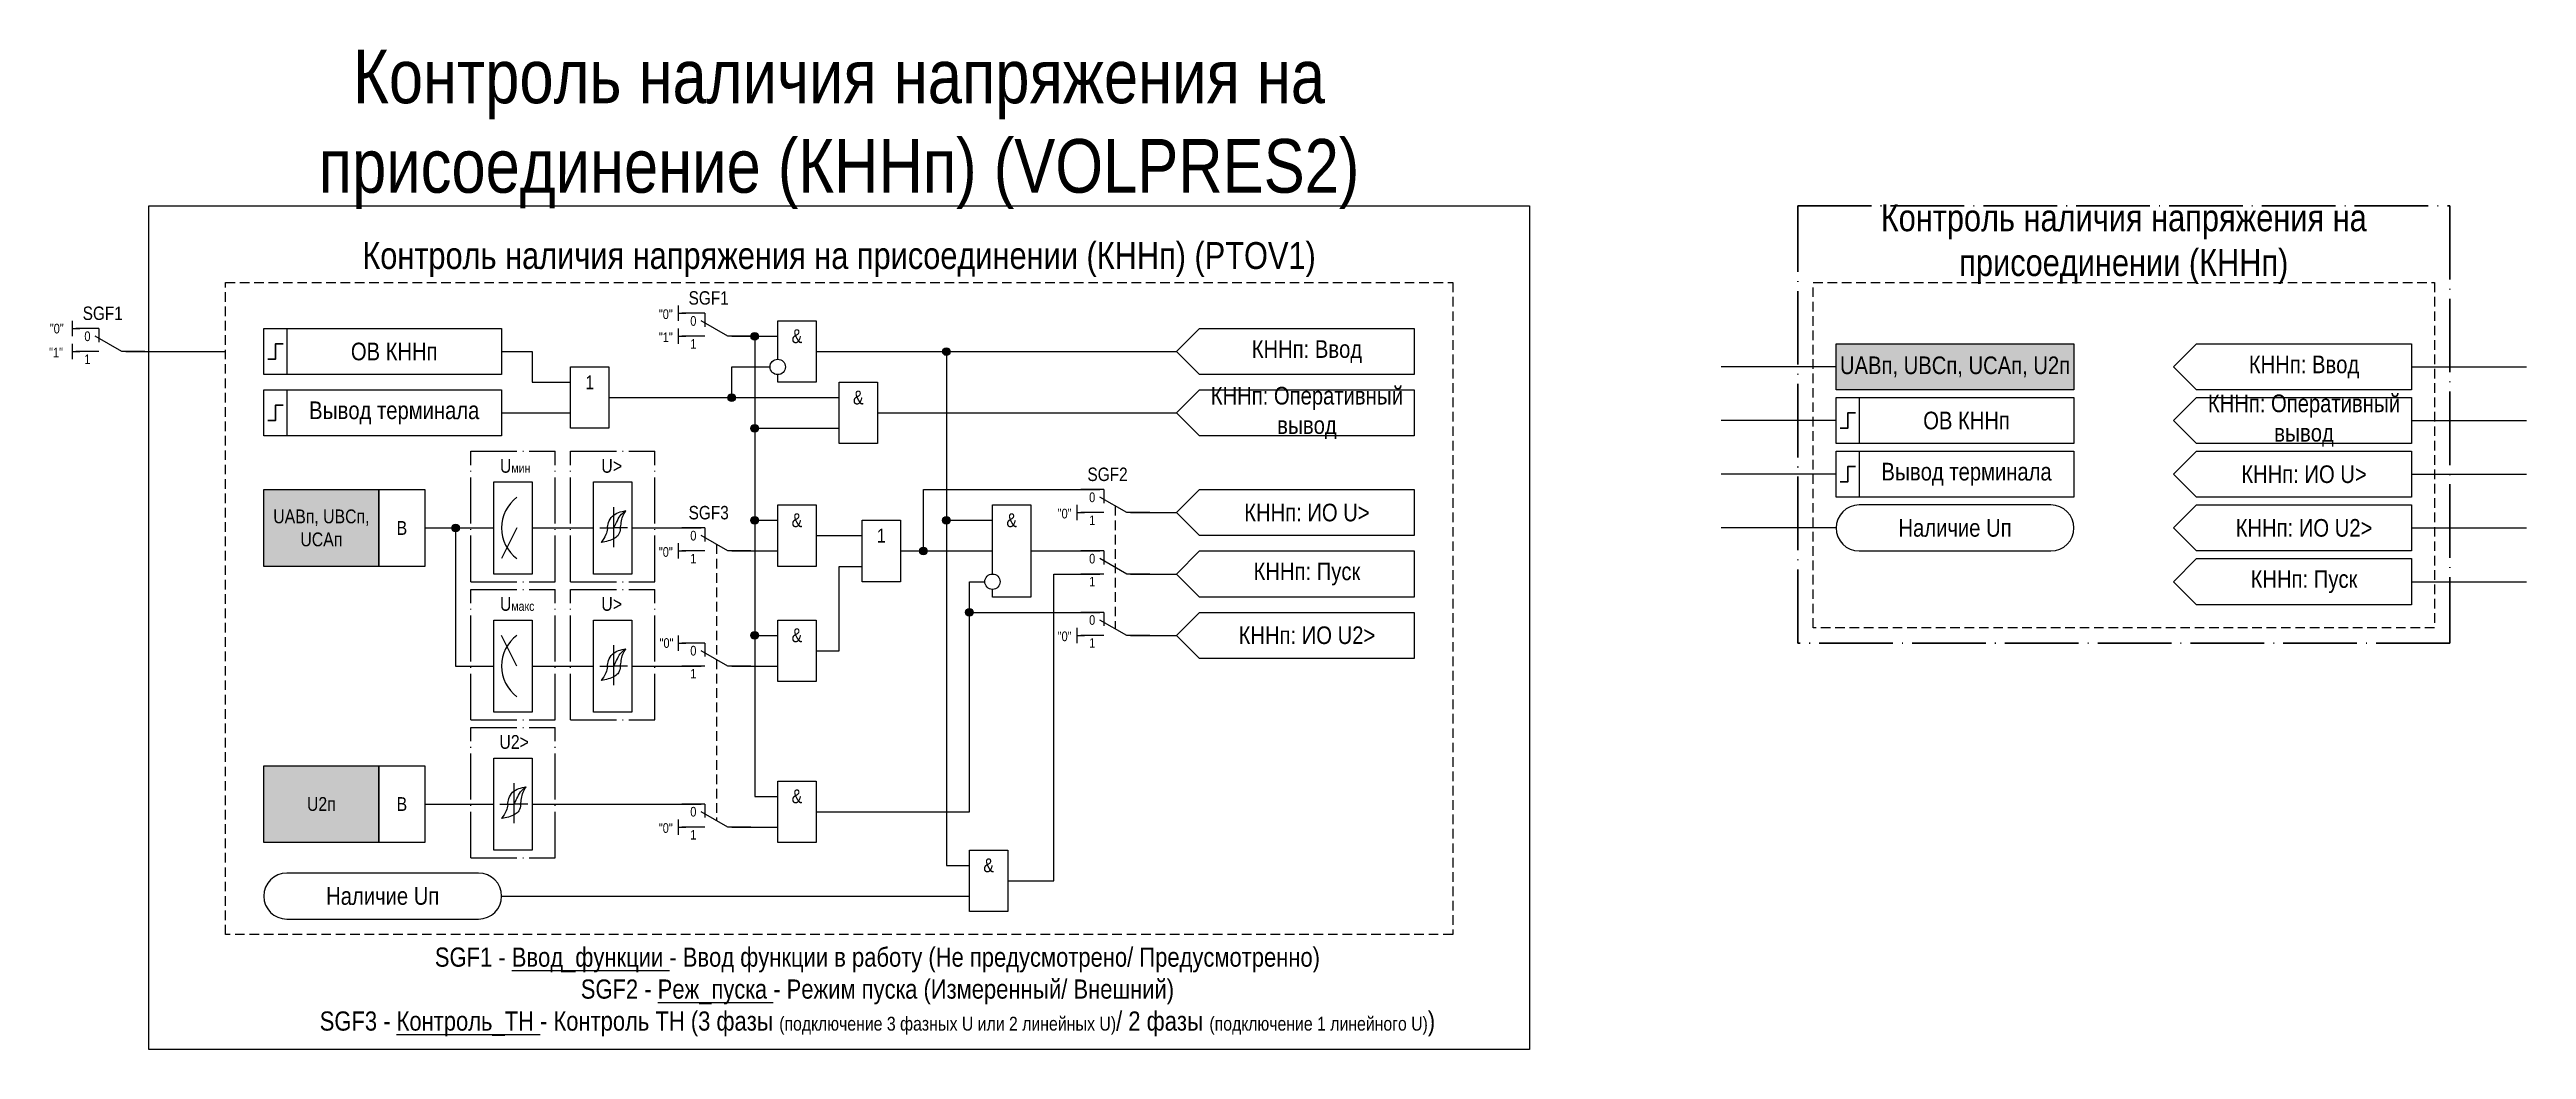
# Model space of a CAD drawing. Header units: millimetres. Extents: x -13 to 310, y 0 to 130.
import ezdxf
from ezdxf.enums import TextEntityAlignment as Align

# ---------------------------------------------------------------- set-up
doc = ezdxf.new("R2010")
doc.units = ezdxf.units.MM
doc.linetypes.add('ACAD_ISO04W100', pattern=[30, 24, -3, 0, -3])
doc.linetypes.add('штриховая2', pattern=[0.375, 0.25, -0.125])
doc.layers.add('TEXT', color=7, linetype='Continuous', lineweight=25)
doc.layers.add('Основная', color=7, linetype='Continuous')
doc.styles.add('1.8_Gost_RD', font='ARIALN.TTF', dxfattribs={"height": 1.8})
doc.styles.add('2.5_Gost_RD', font='ARIALN.TTF', dxfattribs={"height": 2.5})
doc.styles.add('3.5_Gost_RD', font='ARIALN.TTF', dxfattribs={"height": 3.5})
doc.styles.add('Вывод', font='ARIALN.TTF', dxfattribs={"height": 2.5})
doc.styles.add('Компонент', font='ARIALN.TTF', dxfattribs={"height": 3.5})

# ---------------------------------------------------------------- blocks, each defined once
blk = doc.blocks.new('*U90')
at = {"layer": 'Основная', "linetype": 'ACAD_ISO04W100', "ltscale": 0.25}
for p, q in [((0, 0), (11, 0)), ((0, -17), (0, 0)), ((11, -17), (11, 0)), ((0, -17), (11, -17))]:
    blk.add_line(p, q, dxfattribs=at)
at = {"layer": 'Основная', "style": 'Компонент'}
blk.add_attdef('ОУ', text='', height=3.5, dxfattribs=at).set_placement((11, 0), align=Align.MIDDLE_CENTER)
blk = doc.blocks.new('*U70')
at = {"layer": 'Основная', "linetype": 'ACAD_ISO04W100', "ltscale": 0.25}
for p, q in [((0, 0), (11, 0)), ((0, -17), (0, 0)), ((11, -17), (11, 0)), ((0, -17), (11, -17))]:
    blk.add_line(p, q, dxfattribs=at)
at = {"layer": 'Основная', "style": 'Компонент'}
blk.add_attdef('ОУ', text='', height=3.5, dxfattribs=at).set_placement((11, 0), align=Align.MIDDLE_CENTER)
blk = doc.blocks.new('*U79')
at = {"layer": 'Основная', "color": 0}
blk.add_line((0, 0), (7, 4), dxfattribs=at)
at = {"layer": 'Основная', "ltscale": 0.35}
blk.add_line((6, 6), (6, 2.5), dxfattribs=at)
blk = doc.blocks.new('*U91')
at = {"layer": 'Основная', "color": 0}
for p, q in [((-3, 6), (-9, 6)), ((-3, 0), (-9, 0)), ((9, 0), (3, 0))]:
    blk.add_line(p, q, dxfattribs=at)
at = {"layer": 'Основная', "ltscale": 0.25, "xscale": -1}
blk.add_blockref('*U79', (3, 0), dxfattribs=at)
at = {"layer": 'Основная'}
for tag, height, style, p in [('В1', 2.5, 'Вывод', (-13, 6)), ('ОУ', 3.5, 'Компонент', (-2, 10)), ('В2', 2.5, 'Вывод', (-6, 4)), ('В3', 2.5, 'Вывод', (-6, -2))]:
    blk.add_attdef(tag, text='', height=height, dxfattribs=dict(at, style=style)).set_placement(p, align=Align.MIDDLE_CENTER)
blk = doc.blocks.new('Точка')
at = {"ltscale": 100}
h = blk.add_hatch(color=256, dxfattribs=at)
h.dxf.hatch_style = 1
edge = h.paths.add_edge_path()
edge.add_arc((0, 0), 0.5, 0, 360)
blk.add_circle((0, 0), 0.5, dxfattribs=at)
blk = doc.blocks.new('*U92')
at = {"layer": 'Основная', "color": 0}
for p, q in [((-3, 6), (-9, 6)), ((-3, 0), (-9, 0)), ((9, 0), (3, 0))]:
    blk.add_line(p, q, dxfattribs=at)
at = {"layer": 'Основная', "ltscale": 0.25, "xscale": -1}
blk.add_blockref('*U79', (3, 0), dxfattribs=at)
at = {"layer": 'Основная'}
for tag, height, style, p in [('В1', 2.5, 'Вывод', (-13, 6)), ('ОУ', 3.5, 'Компонент', (-2, 10)), ('В2', 2.5, 'Вывод', (-6, 4)), ('В3', 2.5, 'Вывод', (-6, -2))]:
    blk.add_attdef(tag, text='', height=height, dxfattribs=dict(at, style=style)).set_placement(p, align=Align.MIDDLE_CENTER)
blk = doc.blocks.new('*U93')
at = {"layer": 'Основная', "color": 0}
for p, q in [((-3, 6), (-9, 6)), ((-3, 0), (-9, 0)), ((9, 0), (3, 0))]:
    blk.add_line(p, q, dxfattribs=at)
at = {"layer": 'Основная', "ltscale": 0.25, "xscale": -1}
blk.add_blockref('*U79', (3, 0), dxfattribs=at)
at = {"layer": 'Основная'}
for tag, height, style, p in [('В1', 2.5, 'Вывод', (-13, 6)), ('ОУ', 3.5, 'Компонент', (-2, 10)), ('В2', 2.5, 'Вывод', (-6, 4)), ('В3', 2.5, 'Вывод', (-6, -2))]:
    blk.add_attdef(tag, text='', height=height, dxfattribs=dict(at, style=style)).set_placement(p, align=Align.MIDDLE_CENTER)
blk = doc.blocks.new('*U81')
at = {"layer": 'Основная', "color": 0}
for p, q in [((-3, 6), (-9, 6)), ((-3, 0), (-9, 0)), ((9, 0), (3, 0))]:
    blk.add_line(p, q, dxfattribs=at)
at = {"layer": 'Основная', "ltscale": 0.25, "xscale": -1}
blk.add_blockref('*U79', (3, 0), dxfattribs=at)
at = {"layer": 'Основная'}
for tag, height, style, p in [('В1', 2.5, 'Вывод', (-14, 6)), ('ОУ', 3.5, 'Компонент', (-2, 10)), ('В2', 2.5, 'Вывод', (-6, 4)), ('В3', 2.5, 'Вывод', (-6, -2))]:
    blk.add_attdef(tag, text='', height=height, dxfattribs=dict(at, style=style)).set_placement(p, align=Align.MIDDLE_CENTER)

msp = doc.modelspace()

# ---------------------------------------------------------------- hatches: boundary and pattern name
at = {"ltscale": 100, "true_color": 0xf7941d}
h = msp.add_hatch(color=30, dxfattribs=at)
h.dxf.hatch_style = 1
h.paths.add_polyline_path([(220, 92), (251, 92), (251, 86), (220, 86)])
at = {"ltscale": 100, "true_color": 0xef8637}
h = msp.add_hatch(color=30, dxfattribs=at)
h.dxf.hatch_style = 1
h.paths.add_polyline_path([(15, 73), (30, 73), (30, 63), (15, 63)])
h = msp.add_hatch(color=30, dxfattribs=at)
h.dxf.hatch_style = 1
h.paths.add_polyline_path([(15, 37), (30, 37), (30, 27), (15, 27)])

# ---------------------------------------------------------------- linework, layer by layer
at = {"color": 6, "ltscale": 100}
for p, q in [((-10, 95), (-10, 93)), ((-10, 94), (-9, 94)), ((-10, 92), (-10, 90)), ((-10, 91), (-9, 91))]:
    msp.add_line(p, q, dxfattribs=at)
at = {"ltscale": 100}
for p, q in [((69, 96), (70, 96)), ((69, 93), (70, 93)), ((217, 89), (205, 89)), ((220, 89), (205, 89)), ((295, 89), (310, 89)), ((220, 82), (205, 82)), ((295, 82), (310, 82)), ((220, 75), (205, 75)), ((295, 75), (310, 75)), ((121, 70), (122, 70)), ((220, 68), (205, 68)), ((295, 68), (310, 68)), ((69, 65), (70, 65)), ((295, 61), (310, 61)), ((69, 53), (70, 53)), ((121, 54), (122, 54)), ((69, 29), (70, 29))]:
    msp.add_line(p, q, dxfattribs=at)
at = {"color": 3, "ltscale": 100}
msp.add_lwpolyline([(0, 110), (180, 110), (180, 0), (0, 0)], close=True, dxfattribs=at)
at = {"color": 251, "linetype": 'ACAD_ISO04W100', "lineweight": 30, "ltscale": 0.4, "true_color": 0x58595b}
msp.add_lwpolyline([(215, 110), (300, 110), (300, 53), (215, 53)], close=True, dxfattribs=at)
at = {"linetype": 'штриховая2', "ltscale": 5}
for points in [[(10, 100), (170, 100), (170, 15), (10, 15)], [(217, 100), (298, 100), (298, 55), (217, 55)]]:
    msp.add_lwpolyline(points, close=True, dxfattribs=at)
at = {"color": 6, "ltscale": 100}
msp.add_lwpolyline([(-3, 91), (10, 91)], dxfattribs=at)
at = {"ltscale": 100}
for points in [[(46, 91), (50, 91), (50, 87), (55, 87)], [(76, 93), (82, 93)], [(76, 93), (79, 93), (79, 33), (82, 33)], [(76, 93), (79, 93), (79, 69), (82, 69)], [(76, 93), (79, 93), (79, 81), (90, 81)], [(76, 93), (79, 93), (79, 54), (82, 54)], [(87, 91), (104, 91), (104, 69), (110, 69)], [(87, 91), (104, 91), (104, 24), (107, 24)], [(60, 85), (90, 85)], [(46, 83), (55, 83)], [(95, 83), (134, 83)], [(98, 65), (101, 65), (101, 73), (124, 73)], [(36, 68), (45, 68)], [(36, 68), (40, 68), (40, 50), (45, 50)], [(50, 68), (58, 68)], [(63, 68), (72, 68)], [(128, 70), (134, 70)], [(76, 65), (82, 65)], [(87, 67), (93, 67)], [(98, 65), (110, 65)], [(87, 52), (90, 52), (90, 63), (93, 63)], [(112, 22), (118, 22), (118, 62), (124, 62)], [(128, 62), (134, 62)], [(87, 31), (107, 31), (107, 61), (109, 61)], [(87, 31), (107, 31), (107, 57), (124, 57)], [(128, 54), (134, 54)], [(50, 50), (58, 50)], [(63, 50), (72, 50)], [(76, 50), (82, 50)], [(36, 32), (45, 32)], [(50, 32), (72, 32)], [(76, 29), (82, 29)], [(46, 20), (107, 20)]]:
    msp.add_lwpolyline(points, dxfattribs=at)
for points in [[(220, 92), (251, 92), (251, 86), (220, 86)], [(295, 92), (295, 86), (267, 86), (264, 89), (267, 92)], [(15, 86), (18, 86), (18, 80), (15, 80)], [(15, 86), (46, 86), (46, 80), (15, 80)], [(220, 85), (223, 85), (223, 79), (220, 79)], [(220, 85), (251, 85), (251, 79), (220, 79)], [(295, 85), (295, 79), (267, 79), (264, 82), (267, 85)], [(220, 78), (223, 78), (223, 72), (220, 72)], [(220, 78), (251, 78), (251, 72), (220, 72)], [(267, 78), (295, 78), (295, 72), (267, 72), (264, 75)], [(15, 73), (30, 73), (30, 63), (15, 63)], [(30, 73), (36, 73), (36, 63), (30, 63)], [(45, 74), (50, 74), (50, 62), (45, 62)], [(58, 74), (63, 74), (63, 62), (58, 62)], [(267, 71), (295, 71), (295, 65), (267, 65), (264, 68)], [(267, 64), (295, 64), (295, 58), (267, 58), (264, 61)], [(45, 56), (50, 56), (50, 44), (45, 44)], [(58, 56), (63, 56), (63, 44), (58, 44)], [(15, 37), (30, 37), (30, 27), (15, 27)], [(30, 37), (36, 37), (36, 27), (30, 27)], [(45, 38), (50, 38), (50, 26), (45, 26)]]:
    msp.add_lwpolyline(points, close=True, dxfattribs=at)
at = {"lineweight": 30, "ltscale": 100}
for points in [[(17.5, 84), (16.5, 84), (16.5, 82), (15.5, 82)], [(222.5, 83), (221.5, 83), (221.5, 81), (220.5, 81)], [(222.5, 76), (221.5, 76), (221.5, 74), (220.5, 74)]]:
    msp.add_lwpolyline(points, dxfattribs=at)
at = {"linetype": 'штриховая2', "ltscale": 5}
for points in [[(126, 70.86), (126, 54.86)], [(74, 65.86), (74, 29.86)]]:
    msp.add_lwpolyline(points, dxfattribs=at)
at = {"ltscale": 100}
for points in [[(223, 65), (248, 65, 1), (248, 71), (223, 71, 1)], [(18, 17), (43, 17, 1), (43, 23), (18, 23, 1)]]:
    msp.add_lwpolyline(points, format="xyb", close=True, dxfattribs=at)
at = {"layer": 'Основная', "ltscale": 100}
for p, q in [((69, 97), (69, 95)), ((69, 94), (69, 92)), ((121, 71), (121, 69)), ((69, 66), (69, 64)), ((121, 55), (121, 53)), ((69, 54), (69, 52)), ((69, 30), (69, 28))]:
    msp.add_line(p, q, dxfattribs=at)
at = {"layer": 'Основная', "color": 7, "ltscale": 100}
for p, q in [((48, 68), (46, 64)), ((58.79, 68), (60.6, 68)), ((62.42, 68), (60.6, 68)), ((48, 50), (46, 54)), ((58.79, 50), (60.6, 50)), ((62.42, 50), (60.6, 50)), ((45.79, 32), (47.6, 32)), ((49.42, 32), (47.6, 32))]:
    msp.add_line(p, q, dxfattribs=at)
at = {"layer": 'Основная'}
for p, q in [((60.6, 70.72), (60.6, 65.52)), ((60.6, 52.72), (60.6, 47.52)), ((47.6, 34.72), (47.6, 29.52))]:
    msp.add_line(p, q, dxfattribs=at)
at = {"layer": 'Основная', "ltscale": 100}
for points in [[(15, 94), (18, 94), (18, 88), (15, 88)], [(15, 94), (46, 94), (46, 88), (15, 88)], [(165, 94), (165, 88), (137, 88), (134, 91), (137, 94)], [(55, 89), (60, 89), (60, 81), (55, 81)], [(90, 87), (95, 87), (95, 79), (90, 79)], [(165, 86), (165, 80), (137, 80), (134, 83), (137, 86)], [(82, 71), (87, 71), (87, 63), (82, 63)], [(93, 69), (98, 69), (98, 61), (93, 61)], [(82, 56), (87, 56), (87, 48), (82, 48)], [(82, 35), (87, 35), (87, 27), (82, 27)], [(107, 26), (112, 26), (112, 18), (107, 18)]]:
    msp.add_lwpolyline(points, close=True, dxfattribs=at)
for points in [[(82, 90), (82, 95), (87, 95), (87, 87), (82, 87), (82, 88)], [(87, 91), (134, 91)], [(60, 85), (76, 85), (76, 89), (81, 89)], [(134, 70), (137, 73), (165, 73), (165, 67), (137, 67), (134, 70)], [(110, 62), (110, 71), (115, 71), (115, 59), (110, 59), (110, 60)], [(115, 65), (124, 65)], [(134, 62), (137, 65), (165, 65), (165, 59), (137, 59), (134, 62)], [(134, 54), (137, 57), (165, 57), (165, 51), (137, 51), (134, 54)]]:
    msp.add_lwpolyline(points, dxfattribs=at)
at = {"layer": 'Основная', "lineweight": 30, "ltscale": 100}
msp.add_lwpolyline([(17.5, 92), (16.5, 92), (16.5, 90), (15.5, 90)], dxfattribs=at)
at = {"layer": 'Основная'}
msp.add_circle((82, 89), 1, dxfattribs=at)
at = {"layer": 'Основная', "ltscale": 100}
msp.add_circle((110, 61), 1, dxfattribs=at)
at = {"layer": 'Основная', "color": 7, "ltscale": 100}
for centre in [(51, 68), (51, 50)]:
    msp.add_arc(centre, 5, 126.8699, 233.1301, dxfattribs=at)
at = {"layer": 'Основная'}
for points in [[(59.8, 67.92), (59.6, 67.13), (59, 66.12)], [(61.48, 67.92), (61.25, 67.13), (60.76, 66.67), (59, 66.12)], [(59.8, 67.92), (59.95, 68.71), (60.44, 69.54), (62.2, 70.26)], [(60.6, 68), (61, 68.72), (61.47, 69.6), (62.2, 70.26)], [(61.48, 67.92), (61.6, 68.71), (61.81, 69.54), (62.2, 70.26)], [(59.8, 49.92), (59.95, 50.71), (60.44, 51.54), (62.2, 52.26)], [(60.6, 50), (61, 50.72), (61.47, 51.6), (62.2, 52.26)], [(61.48, 49.92), (61.6, 50.71), (61.81, 51.54), (62.2, 52.26)], [(59.8, 49.92), (59.6, 49.13), (59, 48.12)], [(61.48, 49.92), (61.25, 49.13), (60.76, 48.67), (59, 48.12)], [(46.8, 31.92), (46.95, 32.71), (47.44, 33.54), (49.2, 34.26)], [(47.6, 32), (48, 32.72), (48.47, 33.6), (49.2, 34.26)], [(48.48, 31.92), (48.6, 32.71), (48.81, 33.54), (49.2, 34.26)], [(46.8, 31.92), (46.6, 31.13), (46, 30.12)], [(48.48, 31.92), (48.25, 31.13), (47.76, 30.67), (46, 30.12)]]:
    msp.add_spline(points, degree=3, dxfattribs=at)

# ---------------------------------------------------------------- block references
at = {"ltscale": 100}
for p in [(40, 68), (79, 54)]:
    msp.add_blockref('Точка', p, dxfattribs=at)
at = {"layer": 'Основная', "color": 6, "ltscale": 0.25, "xscale": 0.5, "yscale": 0.5, "zscale": 0.5}
msp.add_blockref('*U81', (-5, 91), dxfattribs=at).add_auto_attribs({'ОУ': 'SGF1', 'В1': '"0"', 'В2': '0', 'В3': '1'})
at = {"layer": 'Основная', "ltscale": 0.25}
ref = msp.add_blockref('*U91', (74, 93), dxfattribs=dict(at, xscale=0.5, yscale=0.5, zscale=0.5))
ref.add_attrib('ОУ', 'SGF1', dxfattribs={"height": 1.75, "style": 'Компонент'}).set_placement((73, 98), align=Align.MIDDLE_CENTER)
ref.add_attrib('В2', '0', dxfattribs={"height": 1.25, "style": 'Вывод'}).set_placement((71, 95), align=Align.MIDDLE_CENTER)
ref.add_attrib('В3', '1', dxfattribs={"height": 1.25, "style": 'Вывод'}).set_placement((71, 92), align=Align.MIDDLE_CENTER)
at = {"layer": 'Основная', "ltscale": 100}
for p in [(79, 93), (104, 91), (76, 85), (79, 81), (79, 69), (104, 69), (101, 65), (107, 57)]:
    msp.add_blockref('Точка', p, dxfattribs=at)
at = {"layer": 'Основная', "ltscale": 0.25}
for name, p in [('*U70', (42, 78)), ('*U90', (55, 78)), ('*U70', (42, 60)), ('*U90', (55, 60)), ('*U70', (42, 42))]:
    msp.add_blockref(name, p, dxfattribs=at)
ref = msp.add_blockref('*U93', (126, 70), dxfattribs=dict(at, xscale=0.5, yscale=0.5, zscale=0.5))
ref.add_attrib('ОУ', 'SGF2', dxfattribs={"height": 1.75, "style": 'Компонент'}).set_placement((125, 75), align=Align.MIDDLE_CENTER)
ref.add_attrib('В2', '0', dxfattribs={"height": 1.25, "style": 'Вывод'}).set_placement((123, 72), align=Align.MIDDLE_CENTER)
ref.add_attrib('В3', '1', dxfattribs={"height": 1.25, "style": 'Вывод'}).set_placement((123, 69), align=Align.MIDDLE_CENTER)
ref = msp.add_blockref('*U92', (74, 65), dxfattribs=dict(at, xscale=0.5, yscale=0.5, zscale=0.5))
ref.add_attrib('ОУ', 'SGF3', dxfattribs={"height": 1.75, "style": 'Компонент'}).set_placement((73, 70), align=Align.MIDDLE_CENTER)
ref.add_attrib('В2', '0', dxfattribs={"height": 1.25, "style": 'Вывод'}).set_placement((71, 67), align=Align.MIDDLE_CENTER)
ref.add_attrib('В3', '1', dxfattribs={"height": 1.25, "style": 'Вывод'}).set_placement((71, 64), align=Align.MIDDLE_CENTER)
ref = msp.add_blockref('*U93', (126, 62), dxfattribs=dict(at, xscale=0.5, yscale=0.5, zscale=0.5))
ref.add_attrib('В2', '0', dxfattribs={"height": 1.25, "style": 'Вывод'}).set_placement((123, 64), align=Align.MIDDLE_CENTER)
ref.add_attrib('В3', '1', dxfattribs={"height": 1.25, "style": 'Вывод'}).set_placement((123, 61), align=Align.MIDDLE_CENTER)
ref = msp.add_blockref('*U93', (126, 54), dxfattribs=dict(at, xscale=0.5, yscale=0.5, zscale=0.5))
ref.add_attrib('В2', '0', dxfattribs={"height": 1.25, "style": 'Вывод'}).set_placement((123, 56), align=Align.MIDDLE_CENTER)
ref.add_attrib('В3', '1', dxfattribs={"height": 1.25, "style": 'Вывод'}).set_placement((123, 53), align=Align.MIDDLE_CENTER)
ref = msp.add_blockref('*U92', (74, 50), dxfattribs=dict(at, xscale=0.5, yscale=0.5, zscale=0.5))
ref.add_attrib('В1', '"0"', dxfattribs={"height": 1.25, "style": 'Вывод'}).set_placement((67.5, 53), align=Align.MIDDLE_CENTER)
ref.add_attrib('В2', '0', dxfattribs={"height": 1.25, "style": 'Вывод'}).set_placement((71, 52), align=Align.MIDDLE_CENTER)
ref.add_attrib('В3', '1', dxfattribs={"height": 1.25, "style": 'Вывод'}).set_placement((71, 49), align=Align.MIDDLE_CENTER)
ref = msp.add_blockref('*U92', (74, 29), dxfattribs=dict(at, xscale=0.5, yscale=0.5, zscale=0.5))
ref.add_attrib('В2', '0', dxfattribs={"height": 1.25, "style": 'Вывод'}).set_placement((71, 31), align=Align.MIDDLE_CENTER)
ref.add_attrib('В3', '1', dxfattribs={"height": 1.25, "style": 'Вывод'}).set_placement((71, 28), align=Align.MIDDLE_CENTER)

# ---------------------------------------------------------------- texts
at = {"color": 30, "ltscale": 100, "attachment_point": 5, "style": '3.5_Gost_RD'}
for s, insert, char_height, width in [('{\\C3;Контроль наличия напряжения на присоединение (КННп) (VOLPRES2)}', (90, 120), 7, 180), ('Контроль наличия напряжения на присоединении (КННп)', (257.5, 105), 3.5, 85), ('Контроль наличия напряжения на присоединении (КННп) (РTOV1)', (90, 103), 3.5, 160), ('SGF1 - {\\LВвод_функции} - Ввод функции в работу (Не предусмотрено/ Предусмотренно)\\PSGF2 - {\\LРеж_пуска} - Режим пуска (Измеренный/ Внешний)\\PSGF3 - {\\LКонтроль_ТН} - Контроль ТН (3 фазы {\\H0.72x;\\C2;(подключение 3 фазных U или 2 линейных U)\\H1.38889x;\\C30;/ 2 фазы \\H0.72x;\\C2;(подключение 1 линейного U)\\H1.38889x;\\C30;)}', (95, 7.5), 2.5, 170)]:
    msp.add_mtext(s, dxfattribs=dict(at, insert=insert, char_height=char_height, width=width))
at = {"color": 6, "ltscale": 100, "insert": (-13, 91.5), "char_height": 1.25, "attachment_point": 1, "style": '3.5_Gost_RD'}
msp.add_mtext_dynamic_manual_height_columns('"1"', width=2, gutter_width=17.5, heights=[0], dxfattribs=at)
at = {"ltscale": 100, "attachment_point": 5}
for s, insert, char_height, width, style in [('КННп: Ввод', (281, 89), 2.3, 28, '2.5_Gost_RD'), ('КННп: Оперативный вывод', (281, 82), 2.3, 28, '2.5_Gost_RD'), ('КННп: ИО U>', (281, 75), 2.3, 28, '2.5_Gost_RD'), ('UABп, UBCп, \\PUCAп', (22.5, 68), 1.8, 15, '1.8_Gost_RD'), ('В ', (33, 68), 1.8, 6, '1.8_Gost_RD'), ('КННп: ИО U2>', (281, 68), 2.3, 28, '2.5_Gost_RD'), ('КННп: Пуск', (281, 61), 2.3, 28, '2.5_Gost_RD'), ('U2п', (22.5, 32), 1.8, 15, '1.8_Gost_RD'), ('В ', (33, 32), 1.8, 6, '1.8_Gost_RD')]:
    msp.add_mtext(s, dxfattribs=dict(at, insert=insert, char_height=char_height, width=width, style=style))
at = {"layer": 'TEXT', "color": 0, "ltscale": 100, "char_height": 2.3, "attachment_point": 5, "style": '2.5_Gost_RD'}
for s, insert, width in [('{\\C256;UABп, UBCп, UCAп, U2п}', (235.5, 89), 31), ('{\\C256;Вывод терминала}', (32, 83), 28), ('{\\C256;ОВ КННп}', (237, 82), 28), ('{\\C256;Вывод терминала}', (237, 75), 28), ('{\\C256;Наличие Uп}', (235.5, 68), 31), ('{\\C256;Наличие Uп}', (30.5, 20), 31)]:
    msp.add_mtext(s, dxfattribs=dict(at, insert=insert, width=width))
at = {"layer": 'Основная', "ltscale": 100, "char_height": 1.25, "attachment_point": 1, "style": '3.5_Gost_RD'}
for s, insert in [('"0"', (66.5, 96.5)), ('"1"', (66.5, 93.5)), ('"0"', (118.5, 70.5)), ('"0"', (66.5, 65.5)), ('"0"', (118.5, 54.5)), ('"0"', (66.5, 29.5))]:
    msp.add_mtext_dynamic_manual_height_columns(s, width=2, gutter_width=17.5, heights=[0], dxfattribs=dict(at, insert=insert))
at = {"layer": 'Основная', "ltscale": 100, "attachment_point": 5, "style": '2.5_Gost_RD'}
for s, insert, char_height, width in [('&', (84.5, 93), 1.8, 5), ('КННп: Ввод', (151, 91), 2.3, 28), ('1', (57.5, 87), 1.8, 5), ('&', (92.5, 85), 1.8, 5), ('КННп: Оперативный вывод', (151, 83), 2.3, 28), ('&', (84.5, 69), 1.8, 5), ('1', (95.5, 67), 1.8, 5), ('&', (112.5, 69), 1.8, 5), ('&', (84.5, 54), 1.8, 5), ('&', (84.5, 33), 1.8, 5), ('&', (109.5, 24), 1.8, 5)]:
    msp.add_mtext(s, dxfattribs=dict(at, insert=insert, char_height=char_height, width=width))
at = {"layer": 'Основная', "color": 0, "ltscale": 100, "char_height": 2.3, "width": 28, "attachment_point": 5, "style": '2.5_Gost_RD'}
for s, insert in [('{\\C256;ОВ КННп}', (32, 91)), ('{\\C256;КННп: ИО U>}', (151, 70)), ('{\\C256;КННп: Пуск}', (151, 62)), ('{\\C256;КННп: ИО U2>}', (151, 54))]:
    msp.add_mtext(s, dxfattribs=dict(at, insert=insert))
at = {"layer": 'Основная', "color": 7, "ltscale": 100, "char_height": 1.8, "attachment_point": 1, "style": '1.8_Gost_RD'}
for s, width, insert in [('\\pi2.78586;U{\\H0.66667x;мин}', 11, (43, 77)), ('U>', 4, (59, 77)), ('\\pi2.78586;U{\\H0.66667x;макс}', 11, (43, 59)), ('U>', 4, (59, 59)), ('\\pi3.7178;U2>', 11, (42, 41))]:
    msp.add_mtext_dynamic_manual_height_columns(s, width=width, gutter_width=17.5, heights=[0], dxfattribs=dict(at, insert=insert))

doc.saveas('drawing.dxf')
